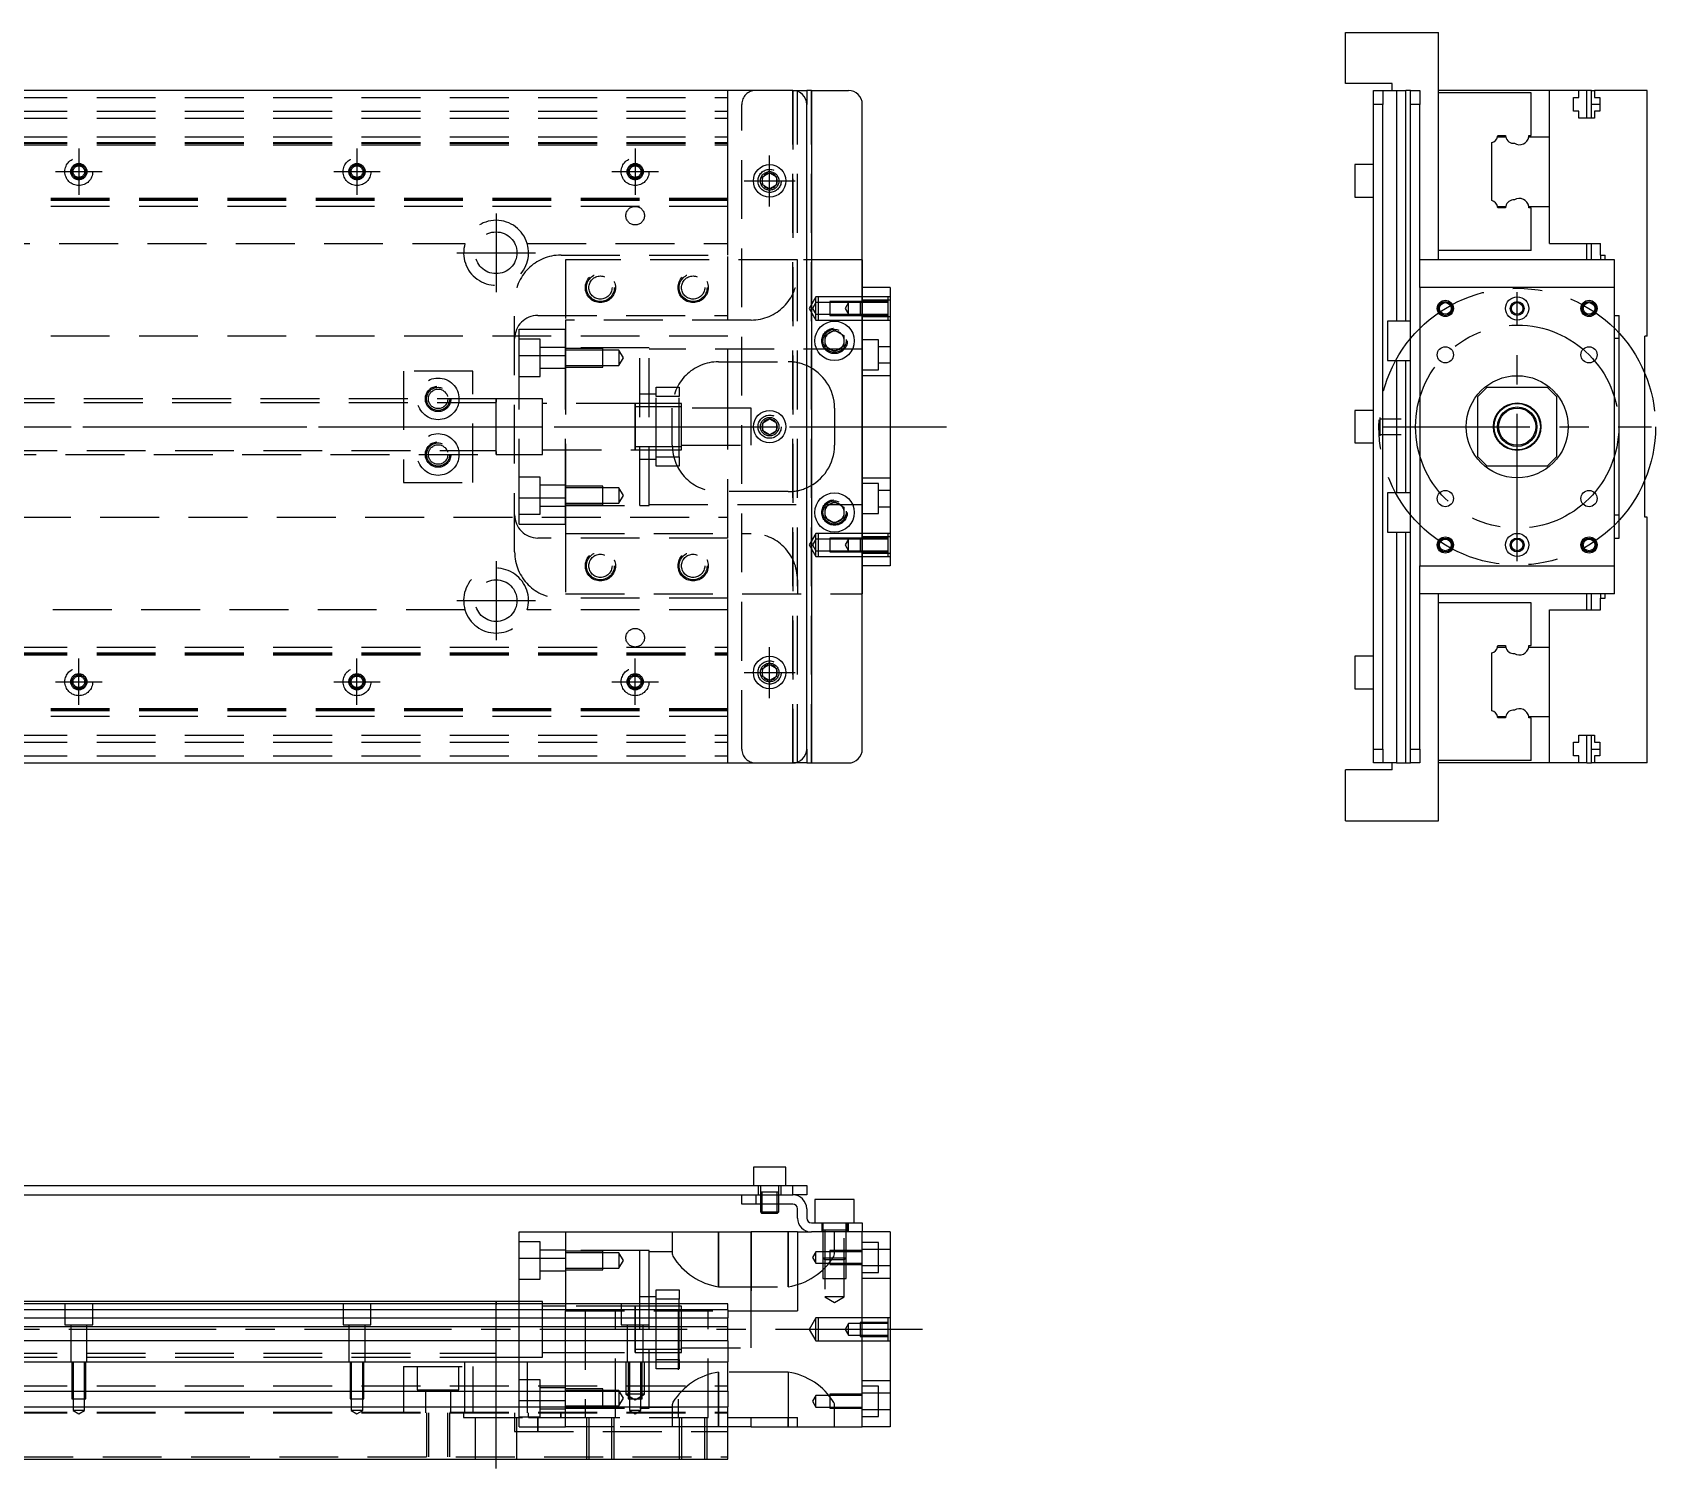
# Model space of a CAD drawing. Extents: x -14 to 677, y -282 to 87.
# Drawn here: x 327 to 677.1, y -224.6 to 85 of the extents above; entities that cross this region are included whole.
import ezdxf

# ---------------------------------------------------------------- set-up
doc = ezdxf.new("R2010")
doc.units = 0
doc.linetypes.add('CENTER', pattern=[50.8, 31.75, -6.35, 6.35, -6.35])
doc.linetypes.add('DASHED', pattern=[19.05, 12.7, -6.35])
doc.layers.get('0').update_dxf_attribs({"linetype": 'CONTINUOUS'})
doc.layers.add('CENTER', color=1, linetype='CENTER')

msp = doc.modelspace()

# ---------------------------------------------------------------- linework, layer by layer
at = {"color": 7, "linetype": 'CONTINUOUS'}
for p, q in [((610.25, 74), (610.25, 85)), ((610.25, 85), (630.25, 85)), ((630.25, 36), (630.25, 85)), ((620.25, 74), (610.25, 74)), ((620.25, 72.5), (620.25, 74)), ((491, 72.5), (3, 72.5)), ((491, 72.5), (494, 72.5)), ((494, 72.5), (494, 69.5)), ((495, 72.5), (494, 72.5)), ((495, 72.5), (495, -72.5)), ((495, 72.5), (503, 72.5)), ((616.25, 72.5), (618.25, 72.5)), ((616.25, 69.5), (616.25, 72.5)), ((618.25, 72.5), (618.25, 69.5)), ((618.25, 72.5), (621.25, 72.5)), ((621.25, 72.5), (621.25, 22.75)), ((621.25, 72.5), (623.25, 72.5)), ((623.25, 22.75), (623.25, 72.5)), ((624.25, 72.5), (623.25, 72.5)), ((624.25, 72.5), (626.25, 72.5)), ((624.25, 69.5), (624.25, 72.5)), ((626.25, 72.5), (626.25, 69.5)), ((654.25, 72.5), (630.25, 72.5)), ((650.25, 72), (630.25, 72)), ((650.25, 62.8), (650.25, 72)), ((660.55, 72.5), (654.25, 72.5)), ((654.25, 62.5), (654.25, 72.5)), ((659.4, 71), (660.55, 71)), ((659.4, 68), (659.4, 71)), ((662.25, 72.5), (660.55, 72.5)), ((660.55, 71), (660.55, 72.5)), ((662.25, 66.5), (662.25, 72.5)), ((663.25, 72.5), (662.25, 72.5)), ((663.25, 72.5), (663.95, 72.5)), ((663.25, 69.5), (663.25, 72.5)), ((663.95, 72.5), (663.95, 71)), ((675.25, 72.5), (663.95, 72.5)), ((663.95, 71), (665.1, 71)), ((665.1, 71), (665.1, 68)), ((675.25, 19.5), (675.25, 72.5)), ((494, -69.5), (494, 69.5)), ((506, -69.5), (506, 69.5)), ((618.25, 69.5), (616.25, 69.5)), ((616.25, -69.5), (616.25, 69.5)), ((618.25, -69.5), (618.25, 69.5)), ((626.25, 69.5), (624.25, 69.5)), ((624.25, -69.5), (624.25, 69.5)), ((626.25, 36), (626.25, 69.5)), ((660.55, 68), (659.4, 68)), ((660.55, 66.5), (660.55, 68)), ((665.1, 69.5), (663.25, 69.5)), ((663.25, 66.5), (663.25, 69.5)), ((663.95, 68), (663.95, 66.5)), ((665.1, 68), (663.95, 68)), ((663.95, 66.5), (660.55, 66.5)), ((641.75, 48.752272), (641.75, 61.247728)), ((643.002272, 62.5), (644.77668, 62.5)), ((643.047056, 62.8), (644.75, 62.8)), ((649.727372, 62.5), (654.25, 62.5)), ((649.75, 62.8), (650.25, 62.8)), ((654.25, 47.5), (654.25, 62.5)), ((654.25, 47.5), (654.25, 62.5)), ((612.25, 56.5), (612.25, 53)), ((616.25, 56.5), (612.25, 56.5)), ((484.5, 53.866026), (486, 54.73205)), ((484.5, 52.133974), (484.5, 53.866026)), ((486, 54.73205), (487.5, 53.866026)), ((487.5, 53.866026), (487.5, 52.133974)), ((612.25, 53), (612.25, 49.5)), ((486, 51.26795), (484.5, 52.133974)), ((487.5, 52.133974), (486, 51.26795)), ((612.25, 49.5), (616.25, 49.5)), ((643.002272, 47.5), (644.77668, 47.5)), ((644.75, 47.2), (643.047056, 47.2)), ((649.727372, 47.5), (654.25, 47.5)), ((650.25, 47.2), (649.75, 47.2)), ((650.25, 38), (650.25, 47.2)), ((654.25, 39.5), (654.25, 47.5)), ((654.25, 39.5), (665.25, 39.5)), ((662.25, 36), (662.25, 39.5)), ((663.25, 36), (663.25, 39.5)), ((665.25, 37), (665.25, 39.5)), ((506.005, -36), (506.005, 36)), ((626.25, 30), (626.25, 36)), ((626.25, 30), (626.25, 36)), ((668.25, 36), (626.25, 36)), ((650.25, 38), (630.25, 38)), ((665.25, 37), (666.25, 37)), ((665.25, 37), (665.25, 36)), ((666.25, 36), (666.25, 37)), ((668.25, 30), (668.25, 36)), ((512.005, 30), (506.005, 30)), ((512.005, 30), (512.005, -30)), ((626.25, 30), (626.25, -30)), ((668.25, 30), (626.25, 30)), ((668.25, -30), (668.25, 30)), ((619.25, 22.75), (619.25, 18.5)), ((624.25, 22.75), (619.25, 22.75)), ((668.25, 24), (669.25, 24)), ((669.25, -24), (669.25, 24)), ((498.005, 19.6547), (500.005, 20.809402)), ((498.005, 17.3453), (498.005, 19.6547)), ((500.005, 20.809402), (502.005, 19.6547)), ((502.005, 19.6547), (502.005, 17.3453)), ((619.25, 18.5), (619.25, 14.25)), ((669.25, 19), (668.25, 19)), ((674.75, -19.5), (674.75, 19.5)), ((675.25, 19.5), (674.75, 19.5)), ((500.005, 16.190598), (498.005, 17.3453)), ((502.005, 17.3453), (500.005, 16.190598)), ((619.25, 14.25), (624.25, 14.25)), ((621.25, 14.25), (621.25, -14.25)), ((623.25, -14.25), (623.25, 14.25)), ((640.75, 8.5), (638.75, 6.5)), ((640.75, 8.5), (653.75, 8.5)), ((655.75, 6.5), (653.75, 8.5)), ((638.75, -6.5), (638.75, 6.5)), ((655.75, 6.5), (655.75, -6.5)), ((484.505, 0.866026), (486.005, 1.73205)), ((484.505, -0.866026), (484.505, 0.866026)), ((486.005, 1.73205), (487.505, 0.866026)), ((487.505, 0.866026), (487.505, -0.866026)), ((612.25, 3.5), (612.25, 0)), ((616.25, 3.5), (612.25, 3.5)), ((612.25, 0), (612.25, -3.5)), ((617.65, 2.000006), (617.65, 1.65)), ((617.65, 2.000006), (617.65, 0)), ((617.65, 2.000006), (617.65, -2.000006)), ((617.65, 1.65), (617.65, 0)), ((618.25, 1.65), (617.65, 1.65)), ((617.65, 0), (617.65, -1.415062)), ((620.25, 1.65), (618.25, 1.65)), ((622.25, 1.65), (620.25, 1.65)), ((486.005, -1.73205), (484.505, -0.866026)), ((487.505, -0.866026), (486.005, -1.73205)), ((612.25, -3.5), (616.25, -3.5)), ((617.65, -1.415062), (617.65, -2.000006)), ((617.65, -1.65), (618.25, -1.65)), ((618.25, -1.65), (620.25, -1.65)), ((620.25, -1.65), (622.25, -1.65)), ((638.75, -6.5), (640.75, -8.5)), ((653.75, -8.5), (655.75, -6.5)), ((653.75, -8.5), (640.75, -8.5)), ((498.005, -17.3453), (500.005, -16.190598)), ((498.005, -19.6547), (498.005, -17.3453)), ((500.005, -16.190598), (502.005, -17.3453)), ((502.005, -17.3453), (502.005, -19.6547)), ((619.25, -14.25), (619.25, -18.5)), ((624.25, -14.25), (619.25, -14.25)), ((500.005, -20.809402), (498.005, -19.6547)), ((502.005, -19.6547), (500.005, -20.809402)), ((619.25, -18.5), (619.25, -22.75)), ((668.25, -19), (669.25, -19)), ((675.25, -19.5), (674.75, -19.5)), ((675.25, -72.5), (675.25, -19.5)), ((619.25, -22.75), (624.25, -22.75)), ((621.25, -22.75), (621.25, -72.5)), ((623.25, -72.5), (623.25, -22.75)), ((668.25, -24), (669.25, -24)), ((512.005, -30), (506.005, -30)), ((626.25, -36), (626.25, -30)), ((626.25, -30), (668.25, -30)), ((626.25, -36), (626.25, -30)), ((668.25, -36), (668.25, -30)), ((626.25, -69.5), (626.25, -36)), ((668.25, -36), (626.25, -36)), ((630.25, -85), (630.25, -36)), ((650.25, -38), (630.25, -38)), ((650.25, -47.2), (650.25, -38)), ((662.25, -39.5), (662.25, -36)), ((663.25, -39.5), (663.25, -36)), ((665.25, -36), (665.25, -37)), ((665.25, -37), (666.25, -37)), ((665.25, -39.5), (665.25, -37)), ((666.25, -37), (666.25, -36)), ((654.25, -39.5), (665.25, -39.5)), ((654.25, -47.5), (654.25, -39.5)), ((641.75, -61.247728), (641.75, -48.752272)), ((643.002272, -47.5), (644.77668, -47.5)), ((643.047056, -47.2), (644.75, -47.2)), ((649.727372, -47.5), (654.25, -47.5)), ((649.75, -47.2), (650.25, -47.2)), ((654.25, -62.5), (654.25, -47.5)), ((654.25, -62.5), (654.25, -47.5)), ((484.5, -52.133974), (486, -51.26795)), ((484.5, -53.866026), (484.5, -52.133974)), ((486, -51.26795), (487.5, -52.133974)), ((487.5, -52.133974), (487.5, -53.866026)), ((612.25, -49.5), (612.25, -53)), ((616.25, -49.5), (612.25, -49.5)), ((486, -54.73205), (484.5, -53.866026)), ((487.5, -53.866026), (486, -54.73205)), ((612.25, -53), (612.25, -56.5)), ((612.25, -56.5), (616.25, -56.5)), ((643.002272, -62.5), (644.77668, -62.5)), ((644.75, -62.8), (643.047056, -62.8)), ((649.727372, -62.5), (654.25, -62.5)), ((650.25, -62.8), (649.75, -62.8)), ((650.25, -72), (650.25, -62.8)), ((654.25, -72.5), (654.25, -62.5)), ((660.55, -66.5), (663.95, -66.5)), ((660.55, -68), (660.55, -66.5)), ((662.25, -72.5), (662.25, -66.5)), ((663.25, -69.5), (663.25, -66.5)), ((663.95, -66.5), (663.95, -68)), ((494, -69.5), (494, -72.5)), ((616.25, -69.5), (618.25, -69.5)), ((616.25, -72.5), (616.25, -69.5)), ((618.25, -69.5), (618.25, -72.5)), ((624.25, -69.5), (626.25, -69.5)), ((624.25, -72.5), (624.25, -69.5)), ((626.25, -69.5), (626.25, -72.5)), ((659.4, -68), (660.55, -68)), ((659.4, -71), (659.4, -68)), ((663.25, -69.5), (665.1, -69.5)), ((663.25, -72.5), (663.25, -69.5)), ((663.95, -68), (665.1, -68)), ((665.1, -68), (665.1, -71)), ((3, -72.5), (491, -72.5)), ((494, -72.5), (491, -72.5)), ((494, -72.5), (495, -72.5)), ((495, -72.5), (503, -72.5)), ((618.25, -72.5), (616.25, -72.5)), ((621.25, -72.5), (618.25, -72.5)), ((620.25, -74), (620.25, -72.5)), ((621.25, -72.5), (623.25, -72.5)), ((623.25, -72.5), (624.25, -72.5)), ((626.25, -72.5), (624.25, -72.5)), ((650.25, -72), (630.25, -72)), ((654.25, -72.5), (630.25, -72.5)), ((660.55, -72.5), (654.25, -72.5)), ((660.55, -71), (659.4, -71)), ((660.55, -72.5), (660.55, -71)), ((662.25, -72.5), (660.55, -72.5)), ((662.25, -72.5), (663.25, -72.5)), ((663.95, -72.5), (663.25, -72.5)), ((663.95, -71), (663.95, -72.5)), ((665.1, -71), (663.95, -71)), ((675.25, -72.5), (663.95, -72.5)), ((610.25, -85), (610.25, -74)), ((620.25, -74), (610.25, -74)), ((610.25, -85), (630.25, -85)), ((489.5, -159.63), (482.5, -159.63)), ((482.5, -159.63), (482.5, -163.63)), ((489.5, -163.63), (489.5, -159.63)), ((322, -163.63), (491, -163.63)), ((491, -165.63), (491, -163.63)), ((491, -163.63), (494, -163.63)), ((494, -163.63), (494, -165.63)), ((322, -165.63), (483, -165.63)), ((480, -167.63), (480, -165.63)), ((483, -167.63), (480, -167.63)), ((483, -165.63), (491, -165.63)), ((483, -165.63), (483, -167.63)), ((483, -165.63), (491, -165.63)), ((491, -167.63), (483, -167.63)), ((484, -167.63), (484, -169.28)), ((484.35, -167.63), (484.35, -169.63)), ((487.65, -169.63), (487.65, -167.63)), ((488, -169.28), (488, -167.63)), ((494, -165.63), (491, -165.63)), ((504.25, -166.63), (495.75, -166.63)), ((495.75, -166.63), (495.75, -171.63)), ((504.25, -171.63), (504.25, -166.63)), ((484, -169.28), (488, -169.28)), ((484, -169.28), (484.35, -169.63)), ((487.65, -169.63), (484.35, -169.63)), ((487.65, -169.63), (488, -169.28)), ((492, -170.63), (492, -168.63)), ((494, -168.63), (494, -170.63)), ((432, -179.30029), (432, -173.63)), ((432, -173.63), (442, -173.63)), ((442, -173.63), (482, -173.63)), ((442, -173.63), (442, -189.13)), ((482, -190.63), (482, -173.63)), ((492, -173.63), (482, -173.63)), ((492, -173.63), (495, -173.63)), ((492, -173.63), (492, -190.63)), ((495, -171.63), (503, -171.63)), ((503, -173.63), (495, -173.63)), ((503, -173.63), (503, -171.63)), ((503, -171.63), (506, -171.63)), ((506, -173.63), (503, -173.63)), ((506, -171.63), (506, -173.63)), ((512, -173.63), (506, -173.63)), ((506, -215.63), (506, -173.63)), ((512, -173.63), (512, -215.63)), ((432, -179.30029), (442, -179.30029)), ((432, -189.13), (432, -179.30029)), ((427, -188.63), (317.5, -188.63)), ((427, -189.128756), (427, -188.63)), ((432, -188.63), (427, -188.63)), ((477, -189.13), (317.5, -189.13)), ((477, -190.382272), (317.5, -190.382272)), ((317.5, -192.15668), (477, -192.15668)), ((457, -194.63), (457, -189.629994)), ((457, -199.630006), (457, -189.629994)), ((457, -190.38), (457, -190.63)), ((458, -190.38), (457, -190.38)), ((457, -190.63), (457, -198.88)), ((461.5, -190.38), (458, -190.38)), ((466.5, -190.38), (461.5, -190.38)), ((467, -190.38), (466.5, -190.38)), ((477, -190.382272), (477, -189.13)), ((477, -190.382272), (477, -192.15668)), ((477, -190.63), (492, -190.63)), ((477, -194.053076), (477, -192.15668)), ((477, -194.053076), (317.5, -194.053076)), ((477, -197.107372), (477, -194.053076)), ((477, -197.107372), (317.5, -197.107372)), ((457, -199.630006), (457, -198.88)), ((457, -198.88), (467, -198.88)), ((477, -197.107372), (477, -201.63)), ((17, -201.63), (477, -201.63)), ((477, -207.93), (477, -201.63)), ((17, -207.93), (477, -207.93)), ((477, -207.93), (477, -211.33)), ((17, -211.33), (477, -211.33)), ((477, -222.63), (477, -211.33)), ((477, -213.63), (492, -213.63)), ((482, -215.63), (477, -215.63)), ((482, -215.63), (482, -213.63)), ((482, -215.63), (492, -215.63)), ((492, -215.63), (492, -213.63)), ((492, -215.63), (506, -215.63)), ((512, -215.63), (506, -215.63)), ((17, -222.63), (477, -222.63))]:
    msp.add_line(p, q, dxfattribs=at)
at = {"color": 3, "linetype": 'DASHED'}
for p, q in [((17, 71), (477, 71)), ((477, 62.5), (477, 72.5)), ((491, -72.5), (491, 72.5)), ((491, 72.5), (491, -72.5)), ((492, -72.5), (492, 72.5)), ((495, -72.5), (495, 72.5)), ((17, 68), (477, 68)), ((480, -69.5), (480, 69.5)), ((17, 66.5), (477, 66.5)), ((17, 62.5), (477, 62.5)), ((17, 61.247728), (477, 61.247728)), ((17, 61.1147), (477, 61.1147)), ((17, 61.1), (477, 61.1)), ((17, 60.8), (477, 60.8)), ((477, 61.247728), (477, 62.5)), ((477, 48.752272), (477, 61.247728)), ((484, 53), (484.030168, 53.346066)), ((477, 49.2), (17, 49.2)), ((477, 48.9), (17, 48.9)), ((477, 48.8853), (17, 48.8853)), ((477, 48.752272), (17, 48.752272)), ((477, 47.5), (17, 47.5)), ((477, 47.5), (477, 48.752272)), ((477, 39.5), (477, 47.5)), ((313.708204, 39.5), (420.291796, 39.5)), ((433.708204, 39.5), (477, 39.5)), ((477, 37), (477, 39.5)), ((441.005, 37), (477.005, 37)), ((442.005, 36), (442.005, 23)), ((492.005, 36), (442.005, 36)), ((477.005, 24), (477.005, 37)), ((506.005, 36), (492.005, 36)), ((492.005, 33), (492.005, 36)), ((431.005, -27), (431.005, 27)), ((496.005, 28), (494.561624, 25.5)), ((494.561624, 25.5), (496.005, 23)), ((496.005, 26.75), (495.283312, 25.5)), ((495.283312, 25.5), (496.005, 24.25)), ((496.005, 26.75), (496.005, 28)), ((496.505, 28), (496.005, 28)), ((496.005, 24.25), (496.005, 26.75)), ((499.005, 26.75), (496.005, 26.75)), ((496.505, 28), (496.505, 23)), ((506.005, 28), (496.505, 28)), ((499.005, 26.999994), (499.005, 24.000006)), ((506.005, 26.999994), (499.005, 26.999994)), ((506.005, 26.75), (499.005, 26.75)), ((503.005, 26.75), (502.283312, 25.5)), ((502.283312, 25.5), (503.005, 24.25)), ((503.005, 24.25), (503.005, 26.75)), ((505.505, 26.999994), (505.505, 24.000006)), ((511.505, 28), (506.005, 28)), ((512.005, 27.25), (506.005, 27.25)), ((511.505, 26.999994), (506.005, 26.999994)), ((511.505, 26.75), (506.005, 26.75)), ((511.505, 28), (511.505, 23)), ((512.005, 28), (511.505, 28)), ((436.005, 24), (477.005, 24)), ((442.005, 23), (442.005, 15.32971)), ((482.005, 23), (442.005, 23)), ((477.005, 4), (477.005, 24)), ((496.005, 23), (496.005, 24.25)), ((496.005, 24.25), (499.005, 24.25)), ((496.005, 23), (496.505, 23)), ((496.505, 23), (506.005, 23)), ((499.005, 24.25), (506.005, 24.25)), ((499.005, 24.000006), (506.005, 24.000006)), ((506.005, 24.25), (511.505, 24.25)), ((506.005, 24.000006), (511.505, 24.000006)), ((506.005, 23.75), (512.005, 23.75)), ((506.005, 23), (511.505, 23)), ((511.505, 23), (512.005, 23)), ((477, 19.5), (93.969694, 19.5)), ((432.005, 21), (442.005, 21)), ((432.005, 15.32971), (432.005, 21)), ((436.505, 18.849242), (432.005, 18.849242)), ((436.505, 10.849242), (436.505, 18.849242)), ((442.005, 15.32971), (442.005, 21)), ((502.488582, 18.786038), (502.505, 18.5)), ((509.505, 18.75), (506.005, 18.75)), ((509.505, 12.25), (509.505, 18.75)), ((432.005, 15.32971), (442.005, 15.32971)), ((432.005, -15.32971), (432.005, 15.32971)), ((442.005, 17.099242), (436.505, 17.099242)), ((458.005, 17), (442.005, 17)), ((458.005, 17), (442.005, 17)), ((450.005, 16.849238), (442.005, 16.849238)), ((450.005, 16.499242), (442.005, 16.499242)), ((442.005, -15.32971), (442.005, 15.32971)), ((442.005, 15.32971), (442.005, -15.32971)), ((450.005, 12.849248), (450.005, 16.849238)), ((453.505, 16.499242), (450.005, 16.499242)), ((453.505, 16.499242), (453.505, 13.199242)), ((454.457628, 14.849242), (453.505, 16.499242)), ((453.505, 13.199242), (454.457628, 14.849242)), ((458.005, -17), (458.005, 17)), ((460.005, 17), (458.005, 17)), ((460.005, -17), (460.005, 17)), ((506.005, 16.75), (460.005, 16.75)), ((512.005, 17.25), (509.505, 17.25)), ((422, 12), (407, 12)), ((407, 12), (407, -12)), ((422, -12), (422, 12)), ((432.005, 10.849242), (436.505, 10.849242)), ((436.505, 12.599242), (442.005, 12.599242)), ((442.005, 13.199242), (450.005, 13.199242)), ((442.005, 12.849248), (450.005, 12.849248)), ((450.005, 13.199242), (453.505, 13.199242)), ((475.005, 14), (490.005, 14)), ((506.005, 12.25), (509.505, 12.25)), ((512.005, 11), (506.005, 11)), ((509.505, 13.75), (512.005, 13.75)), ((461.505, 8.5), (466.505, 8.5)), ((461.505, 6.5), (461.505, 8.5)), ((466.505, 8.5), (466.505, 6.5)), ((427, 5.125), (72, 5.125)), ((427.005, 6), (277, 6)), ((427.005, -5.999164), (427.005, 6)), ((427.005, 6), (427.005, 5.325218)), ((437.005, 6), (427.005, 6)), ((437.005, -6), (437.005, 6)), ((457, 5), (437.005, 5)), ((457.01, 5), (437.005, 5)), ((457.01, 5), (457, 5)), ((466.505, 5), (457, 5)), ((457.005, -5.000006), (457.005, 5.000006)), ((457.005, 4.25), (457.005, 5.000006)), ((457.005, 4.43509), (457.005, 5)), ((457.005, 5), (457.005, 4.435078)), ((457.005, 4.435078), (457.005, -4.435962)), ((457.005, 4.25), (457.005, -4.25)), ((467.005, 4.25), (457.005, 4.25)), ((466.505, 5), (457.01, 5)), ((461.505, 7), (458.005, 7)), ((461.505, -6.5), (461.505, 6.5)), ((466.505, 6.5), (461.505, 6.5)), ((465.005, -4), (465.005, 4)), ((466.505, -6.5), (466.505, 6.5)), ((467.005, 5), (466.505, 5)), ((467.005, 0), (467.005, 5)), ((482.005, 4), (467.005, 4)), ((477.005, -4), (477.005, 4)), ((482.005, 0), (482.005, 4)), ((500.005, 4), (500.005, -4)), ((467.005, -5), (467.005, 0)), ((482.005, -4), (482.005, 0)), ((484.005, 0), (484.028172, 0.30356)), ((72, -5.125), (427, -5.125)), ((277, -6), (427.005, -6)), ((427, -6), (437.005, -6)), ((427.005, -5.326228), (427.005, -6)), ((427.005, -6), (427.005, -5.999164)), ((437.005, -5), (457, -5)), ((437.005, -5), (457.01, -5)), ((457, -5), (457.01, -5)), ((457, -5), (466.505, -5)), ((457.005, -5.000006), (457.005, -4.25)), ((457.005, -4.25), (467.005, -4.25)), ((457.005, -5), (457.005, -4.435962)), ((457.005, -4.435962), (457.005, -5)), ((457.01, -5), (466.505, -5)), ((458.005, -7), (461.505, -7)), ((461.505, -6.5), (466.505, -6.5)), ((461.505, -8.5), (461.505, -6.5)), ((466.505, -5), (467.005, -5)), ((466.505, -6.5), (466.505, -8.5)), ((467.005, -4), (482.005, -4)), ((477.005, -24), (477.005, -4)), ((466.505, -8.5), (461.505, -8.5)), ((407, -12), (422, -12)), ((436.505, -10.849242), (432.005, -10.849242)), ((436.505, -18.849242), (436.505, -10.849242)), ((442.005, -12.599242), (436.505, -12.599242)), ((450.005, -12.849248), (442.005, -12.849248)), ((450.005, -13.199242), (442.005, -13.199242)), ((450.005, -16.849238), (450.005, -12.849248)), ((453.505, -13.199242), (450.005, -13.199242)), ((453.505, -13.199242), (453.505, -16.499242)), ((454.457628, -14.849242), (453.505, -13.199242)), ((490.005, -14), (475.005, -14)), ((506.005, -11), (512.005, -11)), ((509.505, -12.25), (506.005, -12.25)), ((509.505, -18.75), (509.505, -12.25)), ((512.005, -13.75), (509.505, -13.75)), ((432.005, -15.32971), (442.005, -15.32971)), ((432.005, -21), (432.005, -15.32971)), ((436.505, -17.099242), (442.005, -17.099242)), ((442.005, -21), (442.005, -15.32971)), ((442.005, -15.32971), (442.005, -23)), ((442.005, -16.499242), (450.005, -16.499242)), ((442.005, -16.849238), (450.005, -16.849238)), ((442.005, -17), (458.005, -17)), ((442.005, -17), (458.005, -17)), ((450.005, -16.499242), (453.505, -16.499242)), ((453.505, -16.499242), (454.457628, -14.849242)), ((458.005, -17), (460.005, -17)), ((460.005, -16.75), (506.005, -16.75)), ((509.505, -17.25), (512.005, -17.25)), ((93.969694, -19.5), (477, -19.5)), ((432.005, -18.849242), (436.505, -18.849242)), ((432.005, -21), (442.005, -21)), ((502.488582, -18.213962), (502.505, -18.5)), ((506.005, -18.75), (509.505, -18.75)), ((477.005, -24), (436.005, -24)), ((442.005, -23), (482.005, -23)), ((442.005, -23), (442.005, -36)), ((477.005, -37), (477.005, -24)), ((496.005, -23), (494.561624, -25.5)), ((496.005, -24.25), (495.283312, -25.5)), ((496.005, -24.25), (496.005, -23)), ((496.505, -23), (496.005, -23)), ((496.005, -26.75), (496.005, -24.25)), ((499.005, -24.25), (496.005, -24.25)), ((496.505, -23), (496.505, -28)), ((506.005, -23), (496.505, -23)), ((499.005, -24.000006), (499.005, -26.999994)), ((506.005, -24.000006), (499.005, -24.000006)), ((506.005, -24.25), (499.005, -24.25)), ((503.005, -24.25), (502.283312, -25.5)), ((503.005, -26.75), (503.005, -24.25)), ((505.505, -24.000006), (505.505, -26.999994)), ((511.505, -23), (506.005, -23)), ((512.005, -23.75), (506.005, -23.75)), ((511.505, -24.000006), (506.005, -24.000006)), ((511.505, -24.25), (506.005, -24.25)), ((511.505, -23), (511.505, -28)), ((512.005, -23), (511.505, -23)), ((494.561624, -25.5), (496.005, -28)), ((495.283312, -25.5), (496.005, -26.75)), ((496.005, -28), (496.005, -26.75)), ((496.005, -26.75), (499.005, -26.75)), ((496.005, -28), (496.505, -28)), ((496.505, -28), (506.005, -28)), ((499.005, -26.75), (506.005, -26.75)), ((499.005, -26.999994), (506.005, -26.999994)), ((502.283312, -25.5), (503.005, -26.75)), ((506.005, -26.75), (511.505, -26.75)), ((506.005, -26.999994), (511.505, -26.999994)), ((506.005, -27.25), (512.005, -27.25)), ((506.005, -28), (511.505, -28)), ((511.505, -28), (512.005, -28)), ((492.005, -33), (492.005, -36)), ((477.005, -37), (441.005, -37)), ((442.005, -36), (506.005, -36)), ((477, -39.5), (477, -37)), ((420.291796, -39.5), (313.708204, -39.5)), ((477, -39.5), (433.708204, -39.5)), ((477, -47.5), (477, -39.5)), ((17, -47.5), (477, -47.5)), ((17, -48.752272), (477, -48.752272)), ((17, -48.8853), (477, -48.8853)), ((17, -48.9), (477, -48.9)), ((477, -48.752272), (477, -47.5)), ((477, -61.247728), (477, -48.752272)), ((17, -49.2), (477, -49.2)), ((487.973226, -52.673844), (488, -53)), ((477, -60.8), (17, -60.8)), ((477, -61.1), (17, -61.1)), ((477, -61.1147), (17, -61.1147)), ((477, -61.247728), (17, -61.247728)), ((477, -62.5), (17, -62.5)), ((477, -62.5), (477, -61.247728)), ((477, -72.5), (477, -62.5)), ((17, -66.5), (477, -66.5)), ((17, -68), (477, -68)), ((17, -71), (477, -71)), ((483.5, -163.63), (483.5, -165.63)), ((484, -163.63), (484, -167.63)), ((488, -167.63), (488, -163.63)), ((488.5, -165.63), (488.5, -163.63)), ((488.000006, -165.03), (483.999994, -165.03)), ((484.000006, -165.63), (484.000006, -167.63)), ((484.35, -165.03), (484.35, -167.63)), ((487.65, -167.63), (487.65, -165.03)), ((487.999994, -167.63), (487.999994, -165.63)), ((465, -173.63), (465, -178.364622)), ((475, -185.434212), (475, -173.63)), ((475, -173.63), (475, -185.434212)), ((482, -173.63), (482, -190.63)), ((490, -173.63), (490, -185.434212)), ((490, -185.434212), (490, -173.63)), ((497.25, -171.63), (497.25, -173.63)), ((502.500006, -173.23), (497.499994, -173.23)), ((497.500006, -171.63), (497.500006, -183.63)), ((497.9, -173.23), (497.9, -187.63)), ((500, -178.364622), (500, -173.63)), ((502.1, -187.63), (502.1, -173.23)), ((502.499994, -183.63), (502.499994, -171.63)), ((502.75, -173.63), (502.75, -171.63)), ((436.5, -175.780758), (432, -175.780758)), ((436.5, -183.780758), (436.5, -175.780758)), ((442, -177.530758), (436.5, -177.530758)), ((458, -177.63), (442, -177.63)), ((450, -177.780762), (442, -177.780762)), ((450, -178.130758), (442, -178.130758)), ((450, -181.780752), (450, -177.780762)), ((453.5, -178.130758), (450, -178.130758)), ((453.5, -178.130758), (453.5, -181.430758)), ((454.452628, -179.780758), (453.5, -178.130758)), ((458, -189.13), (458, -177.63)), ((460, -177.63), (458, -177.63)), ((460, -189.13), (460, -177.63)), ((465, -177.88), (460, -177.88)), ((465, -178.364622), (465.03311, -178.586202)), ((496, -177.88), (495.278312, -179.13)), ((496, -180.38), (496, -177.88)), ((499, -177.88), (496, -177.88)), ((499, -177.630006), (499, -180.629994)), ((506, -177.630006), (499, -177.630006)), ((506, -177.88), (499, -177.88)), ((499.9594, -178.612522), (500, -178.364622)), ((509.5, -175.88), (506, -175.88)), ((512, -177.38), (506, -177.38)), ((509.5, -182.38), (509.5, -175.88)), ((436.5, -182.030758), (442, -182.030758)), ((442, -181.430758), (450, -181.430758)), ((442, -181.780752), (450, -181.780752)), ((450, -181.430758), (453.5, -181.430758)), ((453.5, -181.430758), (454.452628, -179.780758)), ((465.03311, -178.586202), (465.13006, -178.84654)), ((495.278312, -179.13), (496, -180.38)), ((496, -180.38), (499, -180.38)), ((497.5, -179.23), (499, -179.23)), ((497.5, -179.23), (497.9, -179.63)), ((499, -179.63), (497.9, -179.63)), ((499, -179.23), (502.5, -179.23)), ((502.1, -179.63), (499, -179.63)), ((499, -180.38), (506, -180.38)), ((499, -180.629994), (506, -180.629994)), ((499.840926, -178.907602), (499.9594, -178.612522)), ((502.1, -179.63), (502.5, -179.23)), ((506, -180.88), (512, -180.88)), ((432, -183.780758), (436.5, -183.780758)), ((475, -185.434212), (490, -185.434212)), ((497.500006, -183.63), (502.499994, -183.63)), ((506, -182.38), (509.5, -182.38)), ((512, -183.63), (506, -183.63)), ((427, -188.63), (427, -189.304782)), ((437, -188.63), (432, -188.63)), ((437, -189.13), (437, -188.63)), ((461.5, -187.63), (458, -187.63)), ((461.5, -186.13), (466.5, -186.13)), ((461.5, -188.13), (461.5, -186.13)), ((466.5, -188.13), (461.5, -188.13)), ((461.5, -189.13), (461.5, -188.13)), ((466.5, -186.13), (466.5, -188.13)), ((466.5, -189.13), (466.5, -188.13)), ((500, -187.63), (497.9, -187.63)), ((497.9, -187.63), (500, -188.842436)), ((502.1, -187.63), (500, -187.63)), ((500, -188.842436), (502.1, -187.63)), ((334, -189.13), (334, -193.63)), ((340, -193.63), (340, -189.13)), ((394, -189.13), (394, -193.63)), ((400, -193.63), (400, -189.13)), ((427, -194.429962), (427, -189.128756)), ((432, -201.63), (432, -189.13)), ((437, -194.63), (437, -189.13)), ((442, -189.63), (437, -189.63)), ((442, -189.13), (442, -190.63)), ((457.005, -189.63), (442, -189.63)), ((442, -190.63), (477, -190.63)), ((442, -201.63), (442, -190.63)), ((446.25, -190.63), (446.25, -213.63)), ((452.75, -213.63), (452.75, -190.63)), ((454, -189.13), (454, -193.63)), ((458, -189.63), (456.995, -189.63)), ((457, -189.63), (457, -190.194922)), ((457, -190.19491), (457, -189.63)), ((457, -190.194922), (457, -190.629226)), ((457, -190.629226), (457, -194.429974)), ((458, -190.63), (458, -189.13)), ((461.5, -189.63), (458, -189.63)), ((458, -194.63), (458, -190.63)), ((460, -193.63), (460, -189.13)), ((460, -193.63), (460, -189.13)), ((461.5, -190.63), (461.5, -189.13)), ((466.5, -189.63), (461.5, -189.63)), ((461.5, -201.13), (461.5, -190.63)), ((466.25, -190.63), (466.25, -213.63)), ((466.5, -190.63), (466.5, -189.13)), ((467, -189.63), (466.5, -189.63)), ((466.5, -201.13), (466.5, -190.63)), ((467, -190.63), (467, -189.63)), ((467, -199.63), (467, -190.63)), ((472.75, -213.63), (472.75, -190.63)), ((482, -198.63), (482, -190.63)), ((496, -192.13), (494.556624, -194.63)), ((496, -197.13), (496, -192.13)), ((496.5, -192.13), (496, -192.13)), ((496.5, -192.13), (496.5, -197.13)), ((506, -192.13), (496.5, -192.13)), ((511.5, -192.13), (506, -192.13)), ((511.5, -192.13), (511.5, -197.13)), ((512, -192.13), (511.5, -192.13)), ((334, -193.63), (340, -193.63)), ((335.25, -193.63), (335.25, -201.63)), ((338.75, -201.63), (338.75, -193.63)), ((394, -193.63), (400, -193.63)), ((395.25, -193.63), (395.25, -201.63)), ((398.75, -201.63), (398.75, -193.63)), ((427, -200.629164), (427, -194.429962)), ((437, -200.63), (437, -194.63)), ((454, -193.63), (460, -193.63)), ((455.25, -193.63), (455.25, -201.63)), ((457, -194.429974), (457, -199.065962)), ((458.75, -201.63), (458.75, -193.63)), ((460, -194.63), (460, -193.63)), ((460, -211.63), (460, -194.63)), ((494.556624, -194.63), (496, -197.13)), ((503, -193.38), (502.278312, -194.63)), ((502.278312, -194.63), (503, -195.88)), ((503, -195.88), (503, -193.38)), ((505.5, -193.38), (503, -193.38)), ((503, -195.88), (505.5, -195.88)), ((505.5, -193.130006), (505.5, -196.129994)), ((506, -193.130006), (505.5, -193.130006)), ((511.5, -193.38), (505.5, -193.38)), ((505.5, -195.88), (511.5, -195.88)), ((511.5, -193.130006), (506, -193.130006)), ((457, -199.63), (457, -199.065962)), ((457, -199.065962), (457, -199.63)), ((467, -198.63), (482, -198.63)), ((496, -197.13), (496.5, -197.13)), ((496.5, -197.13), (506, -197.13)), ((505.5, -196.129994), (506, -196.129994)), ((506, -196.129994), (511.5, -196.129994)), ((506, -197.13), (511.5, -197.13)), ((511.5, -197.13), (512, -197.13)), ((72, -199.755), (427, -199.755)), ((72, -200.63), (427, -200.63)), ((335.500006, -201.63), (335.500006, -207.93)), ((335.75, -201.63), (335.75, -209.63)), ((338.25, -209.63), (338.25, -201.63)), ((338.499994, -207.93), (338.499994, -201.63)), ((395.500006, -201.63), (395.500006, -207.93)), ((395.75, -201.63), (395.75, -209.63)), ((398.25, -209.63), (398.25, -201.63)), ((398.499994, -207.93), (398.499994, -201.63)), ((407, -202.63), (422, -202.63)), ((407, -202.63), (407, -207.93)), ((410, -202.63), (410, -207.63)), ((419, -207.63), (419, -202.63)), ((420.291796, -212.63), (420.291796, -201.63)), ((422, -202.63), (422, -207.93)), ((427, -200.63), (432, -200.63)), ((432, -200.63), (437, -200.63)), ((432, -207.93), (432, -201.63)), ((433.708204, -201.63), (433.708204, -212.63)), ((437, -199.63), (442, -199.63)), ((442, -199.63), (457.005, -199.63)), ((442, -207.93), (442, -201.63)), ((455, -201.63), (455, -208.63)), ((455.500006, -201.63), (455.500006, -207.93)), ((455.75, -201.63), (455.75, -209.63)), ((456.995, -199.63), (466.5, -199.63)), ((457.005, -199.63), (466.5, -199.63)), ((458.25, -209.63), (458.25, -201.63)), ((458.499994, -207.93), (458.499994, -201.63)), ((459, -208.63), (459, -201.63)), ((461.5, -201.13), (466.5, -201.13)), ((461.5, -203.13), (461.5, -201.13)), ((466.5, -199.63), (467, -199.63)), ((466.5, -201.13), (466.5, -203.13)), ((436.5, -205.479242), (432, -205.479242)), ((436.5, -213.479242), (436.5, -205.479242)), ((466.5, -203.13), (461.5, -203.13)), ((490, -203.825788), (475, -203.825788)), ((475, -215.63), (475, -203.825788)), ((475, -203.825788), (475, -211.33)), ((490, -203.825788), (490, -215.63)), ((506, -205.63), (512, -205.63)), ((17, -206.78), (477, -206.78)), ((335.500006, -207.93), (335.500006, -209.63)), ((335.500006, -209.63), (338.499994, -209.63)), ((335.75, -209.63), (335.75, -212.13)), ((338.25, -212.13), (338.25, -209.63)), ((338.499994, -209.63), (338.499994, -207.93)), ((395.500006, -207.93), (395.500006, -209.63)), ((395.500006, -209.63), (398.499994, -209.63)), ((395.75, -209.63), (395.75, -212.13)), ((398.25, -212.13), (398.25, -209.63)), ((398.499994, -209.63), (398.499994, -207.93)), ((407, -207.93), (407, -211.33)), ((410, -207.63), (419, -207.63)), ((411.75, -207.63), (411.75, -212.63)), ((417.25, -212.63), (417.25, -207.63)), ((422, -207.93), (422, -211.33)), ((432, -209.95971), (432, -207.93)), ((432, -209.95971), (442, -209.95971)), ((432, -211.33), (432, -209.95971)), ((442, -207.229242), (436.5, -207.229242)), ((450, -207.479248), (442, -207.479248)), ((450, -207.829242), (442, -207.829242)), ((442, -211.33), (442, -207.93)), ((450, -211.33), (450, -207.479248)), ((453.5, -207.829242), (450, -207.829242)), ((453.5, -207.829242), (453.5, -211.129242)), ((454.452628, -209.479242), (453.5, -207.829242)), ((453.5, -211.129242), (454.452628, -209.479242)), ((459, -208.63), (455, -208.63)), ((455, -208.63), (457, -209.7847)), ((455.500006, -207.93), (455.500006, -209.63)), ((455.500006, -209.63), (458.499994, -209.63)), ((455.75, -209.63), (455.75, -212.13)), ((457, -209.7847), (459, -208.63)), ((458.25, -212.13), (458.25, -209.63)), ((458.499994, -209.63), (458.499994, -207.93)), ((496, -208.88), (495.278312, -210.13)), ((496, -211.38), (496, -208.88)), ((499, -208.88), (496, -208.88)), ((499, -208.630006), (499, -211.629994)), ((506, -208.630006), (499, -208.630006)), ((506, -208.88), (499, -208.88)), ((509.5, -206.88), (506, -206.88)), ((512, -208.38), (506, -208.38)), ((509.5, -213.38), (509.5, -206.88)), ((17, -212.48), (477, -212.48)), ((17, -212.63), (477, -212.63)), ((338.25, -212.13), (335.75, -212.13)), ((335.75, -212.13), (337, -212.851688)), ((337, -212.851688), (338.25, -212.13)), ((398.25, -212.13), (395.75, -212.13)), ((395.75, -212.13), (397, -212.851688)), ((397, -212.851688), (398.25, -212.13)), ((407, -211.33), (407, -212.63)), ((412.000006, -212.63), (412.000006, -222.13)), ((412.4, -212.63), (412.4, -222.13)), ((416.6, -222.13), (416.6, -212.63)), ((416.999994, -222.13), (416.999994, -212.63)), ((420, -212.63), (420, -213.63)), ((422, -211.33), (422, -212.63)), ((431, -212.63), (431, -213.63)), ((432, -212.63), (432, -211.33)), ((432, -215.63), (432, -212.63)), ((432, -213.479242), (436.5, -213.479242)), ((434, -213.63), (434, -212.63)), ((434, -213.63), (434, -212.63)), ((434, -213.63), (434, -212.63)), ((436.5, -211.729242), (442, -211.729242)), ((441, -213.63), (441, -212.63)), ((441, -212.63), (441, -213.63)), ((442, -211.129242), (450, -211.129242)), ((442, -213.63), (442, -211.33)), ((442, -211.479238), (450, -211.479238)), ((442, -211.63), (458, -211.63)), ((450, -211.129242), (453.5, -211.129242)), ((450, -211.479238), (450, -211.33)), ((458.25, -212.13), (455.75, -212.13)), ((455.75, -212.13), (457, -212.851688)), ((457, -212.851688), (458.25, -212.13)), ((458, -211.63), (460, -211.63)), ((460, -211.38), (465, -211.38)), ((465.0406, -210.647478), (465, -210.895378)), ((465, -210.895378), (465, -215.63)), ((465.159074, -210.352398), (465.0406, -210.647478)), ((475, -211.33), (475, -213.63)), ((495.278312, -210.13), (496, -211.38)), ((496, -211.38), (499, -211.38)), ((499, -211.38), (506, -211.38)), ((499, -211.629994), (506, -211.629994)), ((499.96689, -210.673798), (499.86994, -210.41346)), ((500, -210.895378), (499.96689, -210.673798)), ((500, -215.63), (500, -210.895378)), ((506, -211.88), (512, -211.88)), ((506, -213.38), (509.5, -213.38)), ((420, -213.63), (434, -213.63)), ((422.5, -213.63), (422.5, -222.63)), ((431, -213.63), (431, -216.63)), ((431, -216.63), (477, -216.63)), ((431.5, -222.63), (431.5, -213.63)), ((432, -215.63), (442, -215.63)), ((434, -213.63), (441, -213.63)), ((436, -216.63), (436, -213.63)), ((436, -213.63), (436, -215.63)), ((436, -215.63), (436, -216.63)), ((441, -213.63), (477, -213.63)), ((442, -215.63), (442, -213.63)), ((446.500006, -215.63), (442, -215.63)), ((446.500006, -213.63), (446.500006, -222.63)), ((452.499994, -215.63), (446.500006, -215.63)), ((447, -213.63), (447, -222.63)), ((452, -222.63), (452, -213.63)), ((452.499994, -222.63), (452.499994, -213.63)), ((466.500006, -215.63), (452.499994, -215.63)), ((466.500006, -213.63), (466.500006, -222.63)), ((472.499994, -215.63), (466.500006, -215.63)), ((467, -213.63), (467, -222.63)), ((472, -222.63), (472, -213.63)), ((472.499994, -222.63), (472.499994, -213.63)), ((477, -215.63), (472.499994, -215.63)), ((475, -213.63), (475, -215.63)), ((490, -215.63), (490, -213.63)), ((94.499994, -222.13), (477, -222.13))]:
    msp.add_line(p, q, dxfattribs=at)
at = {"color": 1, "linetype": 'CENTER'}
for p, q in [((486, 47.5), (486, 58.5)), ((480.5, 53), (491.5, 53)), ((647.25, -29), (647.25, 29)), ((618.25, 0), (676.25, 0)), ((486, -58.5), (486, -47.5)), ((480.5, -53), (491.5, -53))]:
    msp.add_line(p, q, dxfattribs=at)
at = {"color": 3, "linetype": 'DASHED'}
for centre, radius in [((337, 55), 3), ((337, 55), 1.75), ((337, 55), 1.5), ((337, 55), 1.25), ((397, 55), 3), ((397, 55), 1.75), ((397, 55), 1.5), ((397, 55), 1.25), ((457, 55), 3), ((457, 55), 1.75), ((457, 55), 1.5), ((457, 55), 1.25), ((486, 53), 2.5), ((486, 53), 2), ((457, 45.5), 2), ((427, 37.5), 4.5), ((449.505, 30), 3.25), ((449.505, 30), 3), ((449.505, 30), 2.5), ((469.505, 30), 3.25), ((469.505, 30), 3), ((469.505, 30), 2.5), ((500.005, 18.5), 2.75), ((500.005, 18.5), 2.5), ((414.5, 6), 4.5), ((414.5, 6), 2.75), ((414.5, 6), 2.5), ((414.5, 6), 2.1), ((486.005, 0), 2.5), ((486.005, 0), 2), ((414.5, -6), 4.5), ((414.5, -6), 2.75), ((414.5, -6), 2.5), ((414.5, -6), 2.1), ((500.005, -18.5), 2.75), ((500.005, -18.5), 2.5), ((449.505, -30), 3.25), ((449.505, -30), 3), ((449.505, -30), 2.5), ((469.505, -30), 3.25), ((469.505, -30), 3), ((469.505, -30), 2.5), ((427, -37.5), 4.5), ((457, -45.5), 2), ((337, -55), 3), ((397, -55), 3), ((457, -55), 3), ((486, -53), 2.5), ((486, -53), 2), ((337, -55), 1.75), ((337, -55), 1.5), ((337, -55), 1.25), ((397, -55), 1.75), ((397, -55), 1.5), ((397, -55), 1.25), ((457, -55), 1.75), ((457, -55), 1.5), ((457, -55), 1.25)]:
    msp.add_circle(centre, radius, dxfattribs=at)
at = {"color": 7, "linetype": 'CONTINUOUS'}
for centre, radius in [((486, 53), 3.5), ((631.75, 25.5), 1.75), ((631.75, 25.5), 1.25), ((647.25, 25.5), 2.5), ((647.25, 25.5), 1.25), ((662.75, 25.5), 1.75), ((662.75, 25.5), 1.25), ((500.005, 18.5), 4.25), ((631.75, 15.5), 1.75), ((662.75, 15.5), 1.75), ((647.25, 0), 11), ((647.25, 0), 5.125), ((647.25, 0), 5), ((647.25, 0), 4.25), ((647.25, 0), 4), ((486.005, 0), 3.5), ((631.75, -15.5), 1.75), ((662.75, -15.5), 1.75), ((500.005, -18.5), 4.25), ((631.75, -25.5), 1.75), ((631.75, -25.5), 1.25), ((647.25, -25.5), 2.5), ((647.25, -25.5), 1.25), ((662.75, -25.5), 1.75), ((662.75, -25.5), 1.25), ((486, -53), 3.5)]:
    msp.add_circle(centre, radius, dxfattribs=at)
at = {"color": 1, "linetype": 'CENTER'}
for radius in [29.841247, 21.92031]:
    msp.add_circle((647.25, 0), radius, dxfattribs=at)
at = {"color": 3, "linetype": 'CONTINUOUS'}
for centre in [(631.75, 25.5), (647.25, 25.5), (662.75, 25.5), (631.75, -25.5), (647.25, -25.5), (662.75, -25.5)]:
    msp.add_circle(centre, 1.5, dxfattribs=at)
at = {"color": 3, "linetype": 'DASHED'}
for centre, radius, start, end in [((483, 69.5), 3, 90, 180), ((427, 37.5), 7, 16.60155, 163.39845), ((427, 37.5), 7, 163.39845, 16.60155), ((441.005, 27), 10, 90, 180), ((482.005, 33), 10, 270, 0), ((436.005, 19), 5, 90, 180), ((475.005, 4), 10, 90, 180), ((490.005, 4), 10, 66.421822, 90), ((490.005, 4), 10, 0, 66.421822), ((475.005, -4), 10, 180, 270), ((490.005, -4), 10, 293.578178, 0), ((490.005, -4), 10, 270, 293.578178), ((436.005, -19), 5, 180, 270), ((482.005, -33), 10, 0, 90), ((441.005, -27), 10, 180, 270), ((427, -37.5), 7, 343.39845, 196.60155), ((427, -37.5), 7, 196.60155, 343.39845), ((483, -69.5), 3, 180, 270), ((477.201275, -171.448539), 14.157848, 211.50258976, 261.05531002), ((487.815867, -171.458484), 14.145367, 278.88236378, 328.22318375), ((477.184133, -217.801516), 14.145367, 98.88236378, 148.22318375), ((487.798725, -217.811461), 14.157848, 31.50258976, 81.05531002)]:
    msp.add_arc(centre, radius, start, end, dxfattribs=at)
at = {"color": 7, "linetype": 'CONTINUOUS'}
for centre, radius, start, end in [((491, 69.5), 3, 0, 90), ((503, 69.5), 3, 0, 90), ((641.35, 62.9), 1.7, 283.608961, 346.391039), ((641.35, 62.9), 1.7, 346.391039, 356.627713), ((646.45, 62.8), 1.7, 180, 190.164249), ((646.45, 62.8), 1.7, 190.164249, 277.540197), ((647.75, 62.8), 2, 237.42103, 351.373073), ((647.75, 62.8), 2, 351.373073, 0), ((486, 53), 1.65, 155.380023, 180), ((486, 53), 1.65, 180, 204.619977), ((486, 53), 1.65, 144.619977, 155.380023), ((486, 53), 1.65, 95.380023, 144.619977), ((486, 53), 1.65, 84.619977, 95.380023), ((486, 53), 1.65, 35.380023, 84.619977), ((486, 53), 1.65, 24.619977, 35.380023), ((486, 53), 1.65, 335.380023, 24.619977), ((486, 53), 1.65, 204.619977, 215.380023), ((486, 53), 1.65, 215.380023, 264.619977), ((486, 53), 1.65, 264.619977, 275.380023), ((486, 53), 1.65, 275.380023, 324.619977), ((486, 53), 1.65, 324.619977, 335.380023), ((647.75, 47.2), 2, 8.626927, 122.57897), ((641.35, 47.1), 1.7, 13.608961, 76.391039), ((641.35, 47.1), 1.7, 3.372287, 13.608961), ((646.45, 47.2), 1.7, 169.835751, 180), ((646.45, 47.2), 1.7, 82.459803, 169.835751), ((647.75, 47.2), 2, 0, 8.626927), ((500.005, 18.5), 2.1, 162.24721, 180), ((500.005, 18.5), 2.1, 180, 197.75279), ((500.005, 18.5), 2.1, 137.75279, 162.24721), ((500.005, 18.5), 2.1, 197.75279, 222.24721), ((500.005, 18.5), 2.1, 102.24721, 137.75279), ((500.005, 18.5), 2.1, 77.75279, 102.24721), ((500.005, 18.5), 2.1, 42.24721, 77.75279), ((500.005, 18.5), 2.1, 17.75279, 42.24721), ((500.005, 18.5), 2.1, 317.75279, 342.24721), ((500.005, 18.5), 2.1, 342.24721, 17.75279), ((500.005, 18.5), 2.1, 222.24721, 257.75279), ((500.005, 18.5), 2.1, 257.75279, 282.24721), ((500.005, 18.5), 2.1, 282.24721, 317.75279), ((486.005, 0), 1.65, 155.380023, 180), ((486.005, 0), 1.65, 180, 204.619977), ((486.005, 0), 1.65, 144.619977, 155.380023), ((486.005, 0), 1.65, 95.380023, 144.619977), ((486.005, 0), 1.65, 84.619977, 95.380023), ((486.005, 0), 1.65, 35.380023, 84.619977), ((486.005, 0), 1.65, 24.619977, 35.380023), ((486.005, 0), 1.65, 335.380023, 24.619977), ((486.005, 0), 1.65, 204.619977, 215.380023), ((486.005, 0), 1.65, 215.380023, 264.619977), ((486.005, 0), 1.65, 264.619977, 275.380023), ((486.005, 0), 1.65, 275.380023, 324.619977), ((486.005, 0), 1.65, 324.619977, 335.380023), ((500.005, -18.5), 2.1, 137.75279, 162.24721), ((500.005, -18.5), 2.1, 102.24721, 137.75279), ((500.005, -18.5), 2.1, 77.75279, 102.24721), ((500.005, -18.5), 2.1, 42.24721, 77.75279), ((500.005, -18.5), 2.1, 17.75279, 42.24721), ((500.005, -18.5), 2.1, 162.24721, 180), ((500.005, -18.5), 2.1, 180, 197.75279), ((500.005, -18.5), 2.1, 197.75279, 222.24721), ((500.005, -18.5), 2.1, 222.24721, 257.75279), ((500.005, -18.5), 2.1, 257.75279, 282.24721), ((500.005, -18.5), 2.1, 282.24721, 317.75279), ((500.005, -18.5), 2.1, 317.75279, 342.24721), ((500.005, -18.5), 2.1, 342.24721, 17.75279), ((641.35, -47.1), 1.7, 283.608961, 346.391039), ((641.35, -47.1), 1.7, 346.391039, 356.627713), ((646.45, -47.2), 1.7, 180, 190.164249), ((646.45, -47.2), 1.7, 190.164249, 277.540197), ((647.75, -47.2), 2, 237.42103, 351.373073), ((647.75, -47.2), 2, 351.373073, 0), ((486, -53), 1.65, 155.380023, 180), ((486, -53), 1.65, 144.619977, 155.380023), ((486, -53), 1.65, 95.380023, 144.619977), ((486, -53), 1.65, 84.619977, 95.380023), ((486, -53), 1.65, 35.380023, 84.619977), ((486, -53), 1.65, 24.619977, 35.380023), ((486, -53), 1.65, 335.380023, 24.619977), ((486, -53), 1.65, 180, 204.619977), ((486, -53), 1.65, 204.619977, 215.380023), ((486, -53), 1.65, 215.380023, 264.619977), ((486, -53), 1.65, 264.619977, 275.380023), ((486, -53), 1.65, 275.380023, 324.619977), ((486, -53), 1.65, 324.619977, 335.380023), ((641.35, -62.9), 1.7, 13.608961, 76.391039), ((641.35, -62.9), 1.7, 3.372287, 13.608961), ((646.45, -62.8), 1.7, 169.835751, 180), ((646.45, -62.8), 1.7, 82.459803, 169.835751), ((647.75, -62.8), 2, 8.626927, 122.57897), ((647.75, -62.8), 2, 0, 8.626927), ((491, -69.5), 3, 270, 0), ((503, -69.5), 3, 270, 0), ((491, -168.63), 3, 0, 90), ((491, -168.63), 1, 0, 90), ((495, -170.63), 3, 180, 270), ((495, -170.63), 1, 180, 270)]:
    msp.add_arc(centre, radius, start, end, dxfattribs=at)
at = {"layer": 'CENTER', "color": 1, "linetype": 'CENTER'}
for p, q in [((337, 60), (337, 50)), ((397, 60), (397, 50)), ((457, 60), (457, 50)), ((332, 55), (342, 55)), ((392, 55), (402, 55)), ((452, 55), (462, 55)), ((427, 46), (427, 29)), ((418.5, 37.5), (435.5, 37.5)), ((-5, 0), (519, 0)), ((-13.881395, 0), (524.180498, 0)), ((427, -29), (427, -46)), ((418.5, -37.5), (435.5, -37.5)), ((337, -60), (337, -50)), ((397, -60), (397, -50)), ((457, -60), (457, -50)), ((332, -55), (342, -55)), ((392, -55), (402, -55)), ((452, -55), (462, -55)), ((519, -194.63), (-5, -194.63)), ((427, -224.63), (427, -199.63))]:
    msp.add_line(p, q, dxfattribs=at)

doc.saveas('drawing.dxf')
